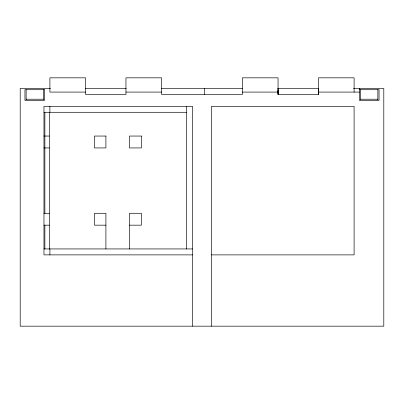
<?xml version="1.0" encoding="UTF-8"?>
<svg xmlns="http://www.w3.org/2000/svg" width="404" height="404" viewBox="0 0 404 404"><rect width="100%" height="100%" fill="white"/><g stroke="black" fill="none" stroke-linecap="round" stroke-linejoin="round"><path stroke-width="0.61" d="M50.5 88.521L20.2 88.521L20.2 326.169L383.8 326.169L383.8 88.521L353.5 88.521M85.219 88.521L126.27 88.521M161.6 88.521L242.4 88.521M277.73 88.521L318.781 88.521M359.439 89.713L379.048 89.713L379.048 100.404L359.439 100.404L359.439 88.521M85.552 92.087L49.904 92.087L49.904 77.831L85.552 77.831L85.552 94.465L125.952 94.465L125.952 77.831L161.6 77.831L161.6 94.465L242.4 94.465L242.4 77.831L278.048 77.831L278.058 94.465L318.458 94.465L318.458 88.521M125.952 92.087L161.6 92.087M242.4 92.087L278.048 92.087M359.439 92.087L318.458 92.087L318.448 77.831L354.096 77.831L354.096 92.087M26.139 99.217L43.369 99.217M360.631 99.217L377.861 99.217M43.965 112.287L186.552 112.287M43.965 136.052L49.313 136.052M43.965 147.935L49.313 147.935M43.965 213.287L49.313 213.287M43.965 225.169L49.313 225.169M105.909 225.169L94.465 225.169L94.465 213.287L105.909 213.287L105.909 248.935M129.517 225.169L141.4 225.169L141.4 213.287L129.517 213.287L129.517 248.935M43.965 248.935L192.496 248.935M192.496 254.879L43.965 254.879L43.965 106.348L192.496 106.348L192.496 326.169M211.504 254.879L354.096 254.879L354.096 106.348L211.504 106.348L211.504 326.169M318.448 90.001L318.458 91.683M278.048 90.001L278.058 91.683M318.448 91.844L318.458 94.142M278.048 91.844L278.058 94.142M318.453 93.157L318.458 94.465M377.861 89.713L377.861 99.803M360.631 89.713L360.631 99.793M278.058 88.521L278.058 94.465M204.379 88.521L204.379 94.465M186.552 106.348L186.552 248.935M49.904 106.348L49.904 112.287M49.904 248.935L49.904 254.879M49.313 112.287L49.313 248.935M44.874 112.287L44.874 213.287M44.874 225.169L44.874 248.935M43.369 89.713L43.369 99.748M26.139 89.713L26.139 99.783M44.561 89.713L24.952 89.713L24.952 100.404L44.561 100.404L44.561 89.713M105.909 136.052L94.465 136.052L94.465 147.935L105.909 147.935L105.909 136.052M141.4 136.052L129.517 136.052L129.517 147.935L141.4 147.935L141.4 136.052"/></g></svg>
